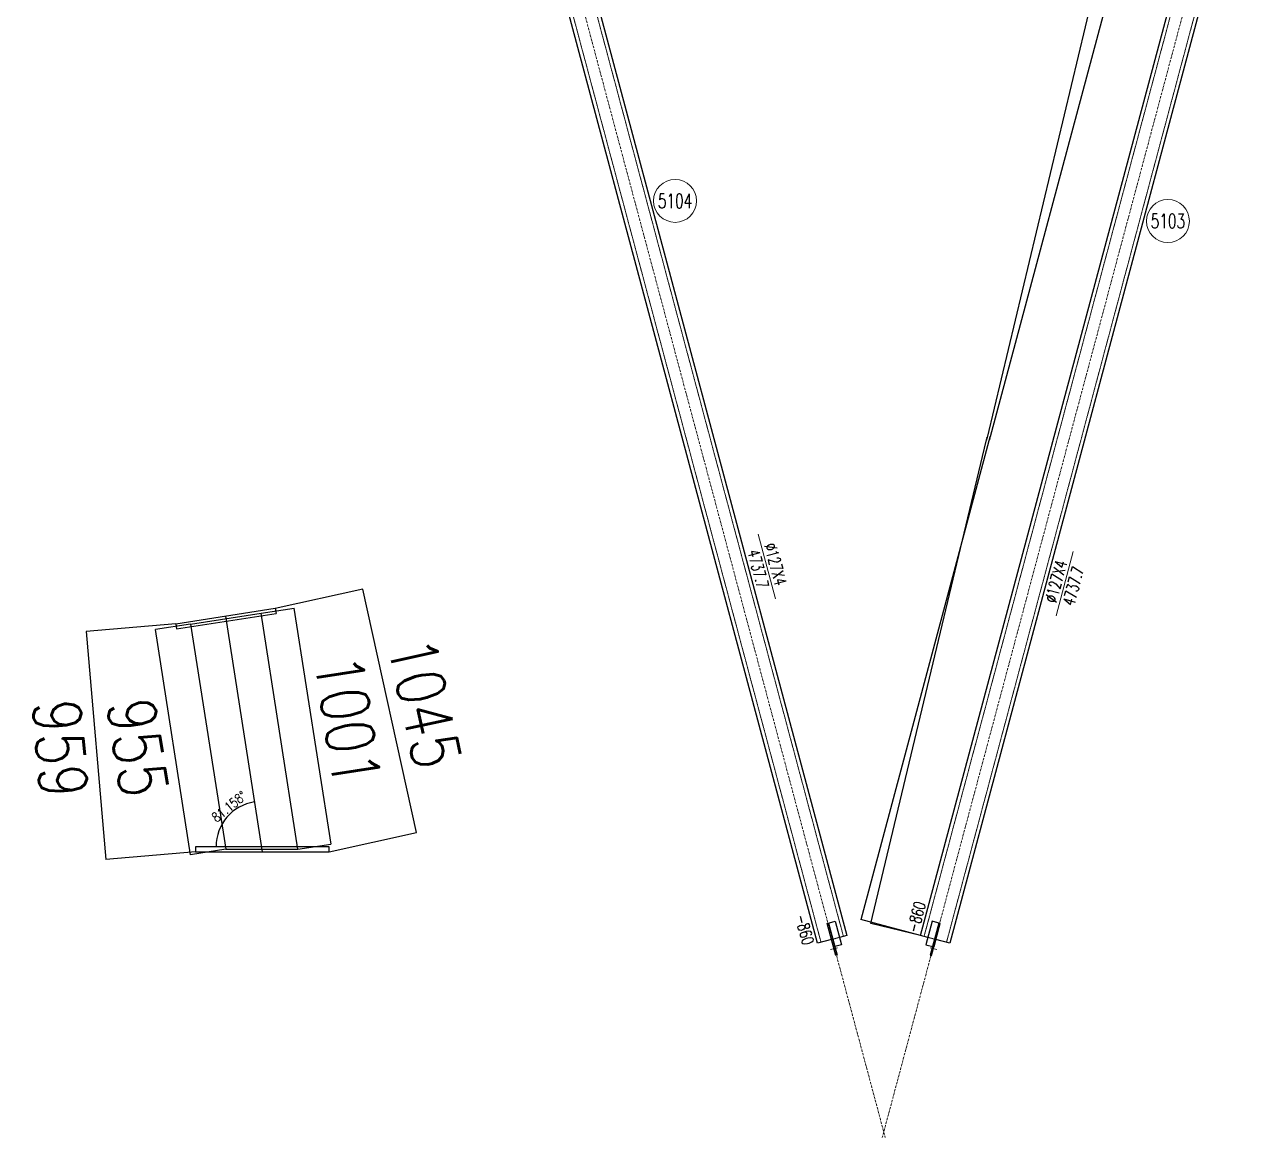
# Model space of a CAD drawing. Extents: x 200306 to 244369, y -126880 to -87343.
# Drawn here: x 236172 to 241270, y -126880 to -122216 of the extents above; entities that cross this region are included whole.
import ezdxf
from ezdxf.enums import TextEntityAlignment as Align

# ---------------------------------------------------------------- set-up
doc = ezdxf.new("R2010")
doc.units = 0
doc.header["$MEASUREMENT"] = 0
doc.linetypes.add('Dash', pattern=[2.75, 2, -0.75])
doc.linetypes.add('DashDot', pattern=[15.6, 9, -3, 0.6, -3])
doc.layers.get('0').update_dxf_attribs({"linetype": 'CONTINUOUS', "lineweight": 25})
doc.layers.get('Defpoints').update_dxf_attribs({"linetype": 'CONTINUOUS'})
doc.styles.add('DimFont', font='simplex.shx', dxfattribs={"width": 0.8, "bigfont": 'gbhzfs.shx'})
doc.styles.get("Standard").update_dxf_attribs({"font": 'simplex.shx', "width": 0.7, "height": 3, "bigfont": 'gbhzfs.shx'})
doc.dimstyles.new('ISO-25', dxfattribs={"dimtxt": 2.5, "dimasz": 2.5, "dimexe": 1.25, "dimexo": 0.625, "dimtad": 2, "dimtxsty": 'Standard', "dimcen": 2.5, "dimadec": 0, "dimazin": 0, "dimtfac": 1, "dimtmove": 0, "dimatfit": 3, "dimfxl": 0, "dimarcsym": 0})
doc.dimstyles.new('ISO-25$0', dxfattribs={"dimtxt": 2, "dimasz": 1.5, "dimexe": 1.25, "dimexo": 0.625, "dimtad": 1, "dimdsep": 46, "dimtxsty": 'Standard', "dimcen": 2.5, "dimclrd": 150, "dimclre": 2, "dimclrt": 6, "dimadec": 0, "dimazin": 0, "dimtfac": 1, "dimtmove": 0, "dimatfit": 0, "dimfxl": 0, "dimarcsym": 0})

# ---------------------------------------------------------------- blocks, each defined once
blk = doc.blocks.new('*D226')
at = {"color": 150, "linetype": 'Continuous', "lineweight": -2}
blk.add_arc((237165.1, -125661.1), 189.9, 98.8963, 179.9457, dxfattribs=at)
at = {"color": 150, "linetype": 'Continuous'}
for points in [[(237135.7, -125473.5), (237135.7, -125473.6), (237135.9, -125473.5)], [(236975.2, -125661), (236975.2, -125661), (236975.2, -125661.1)]]:
    blk.add_solid(points, dxfattribs=at)
at = {"layer": 'Defpoints', "color": 0, "linetype": 'Continuous'}
for p in [(237014.8, -124694.9), (236996, -125574.8), (236888.5, -125661.1), (237448.5, -125661.1), (237168.5, -125683)]:
    blk.add_point(p, dxfattribs=at)
at = {"color": 6, "linetype": 'Continuous', "insert": (237029.5, -125493.1), "char_height": 40, "attachment_point": 5, "rotation": 38.9111, "style": 'DimFont'}
blk.add_mtext('\\A1;81.158°', dxfattribs=at)
blk = doc.blocks.new('*D227')
at = {"color": 2, "linetype": 'Continuous', "lineweight": -2}
for p, q in [((236868.7, -124728.8), (236721.3, -124751.7)), ((237015.4, -125672), (236868, -125694.9))]:
    blk.add_line(p, q, dxfattribs=at)
at = {"color": 150, "linetype": 'Continuous', "lineweight": -2}
blk.add_line((236868.2, -125694.7), (236721.5, -124751.8), dxfattribs=at)
at = {"color": 150, "linetype": 'Continuous'}
for points in [[(236721.5, -124751.8), (236721.5, -124751.8), (236721.5, -124751.6)], [(236868.2, -125694.7), (236868.2, -125694.7), (236868.2, -125694.9)]]:
    blk.add_solid(points, dxfattribs=at)
at = {"layer": 'Defpoints', "color": 0, "linetype": 'Continuous'}
for p in [(236721.5, -124751.6), (236868.7, -124728.7), (237015.5, -125672)]:
    blk.add_point(p, dxfattribs=at)
at = {"color": 6, "linetype": 'Continuous', "insert": (236646.6, -125246.3), "char_height": 200, "attachment_point": 5, "rotation": 278.842, "style": 'DimFont'}
blk.add_mtext('\\A1;955', dxfattribs=at)
blk = doc.blocks.new('*D228')
at = {"color": 2, "linetype": 'Continuous', "lineweight": -2}
for p, q in [((237164.2, -124682.8), (237301.7, -124661.4)), ((237318.1, -125672), (237455.6, -125650.6))]:
    blk.add_line(p, q, dxfattribs=at)
at = {"color": 150, "linetype": 'Continuous', "lineweight": -2}
blk.add_line((237301.5, -124661.6), (237455.4, -125650.5), dxfattribs=at)
at = {"color": 150, "linetype": 'Continuous'}
for points in [[(237301.6, -124661.6), (237301.5, -124661.6), (237301.5, -124661.4)], [(237455.4, -125650.5), (237455.3, -125650.5), (237455.4, -125650.7)]]:
    blk.add_solid(points, dxfattribs=at)
at = {"layer": 'Defpoints', "color": 0, "linetype": 'Continuous'}
for p in [(237164.2, -124682.8), (237455.4, -125650.7), (237318.1, -125672)]:
    blk.add_point(p, dxfattribs=at)
at = {"color": 6, "linetype": 'Continuous', "insert": (237526.7, -125133), "char_height": 200, "attachment_point": 5, "rotation": 278.842, "style": 'DimFont'}
blk.add_mtext('\\A1;1001', dxfattribs=at)
blk = doc.blocks.new('*D229')
at = {"color": 2, "linetype": 'Continuous', "lineweight": -2}
for p, q in [((237223.3, -124662.4), (237589.6, -124581.6)), ((237448.5, -125683), (237814.8, -125602.2))]:
    blk.add_line(p, q, dxfattribs=at)
at = {"color": 150, "linetype": 'Continuous', "lineweight": -2}
blk.add_line((237814.6, -125602), (237589.5, -124581.8), dxfattribs=at)
at = {"color": 150, "linetype": 'Continuous'}
for points in [[(237589.5, -124581.8), (237589.5, -124581.8), (237589.5, -124581.7)], [(237814.6, -125602), (237814.6, -125602), (237814.7, -125602.2)]]:
    blk.add_solid(points, dxfattribs=at)
at = {"layer": 'Defpoints', "color": 0, "linetype": 'Continuous'}
for p in [(237589.5, -124581.7), (237223.3, -124662.5), (237448.5, -125683)]:
    blk.add_point(p, dxfattribs=at)
at = {"color": 6, "linetype": 'Continuous', "insert": (237848.5, -125059.6), "char_height": 200, "attachment_point": 5, "rotation": 282.4437, "style": 'DimFont'}
blk.add_mtext('\\A1;1045', dxfattribs=at)
blk = doc.blocks.new('*D230')
at = {"color": 2, "linetype": 'Continuous', "lineweight": -2}
for p, q in [((236806.2, -124727.3), (236430.6, -124759.6)), ((236888.4, -125683), (236512.8, -125715.3))]:
    blk.add_line(p, q, dxfattribs=at)
at = {"color": 150, "linetype": 'Continuous', "lineweight": -2}
blk.add_line((236430.8, -124759.8), (236512.9, -125715.1), dxfattribs=at)
at = {"color": 150, "linetype": 'Continuous'}
for points in [[(236430.8, -124759.8), (236430.7, -124759.8), (236430.8, -124759.6)], [(236513, -125715.1), (236512.9, -125715.1), (236512.9, -125715.3)]]:
    blk.add_solid(points, dxfattribs=at)
at = {"layer": 'Defpoints', "color": 0, "linetype": 'Continuous'}
for p in [(236806.3, -124727.3), (236512.9, -125715.3), (236888.5, -125683)]:
    blk.add_point(p, dxfattribs=at)
at = {"color": 6, "linetype": 'Continuous', "insert": (236322.4, -125250.3), "char_height": 200, "attachment_point": 5, "rotation": 274.915, "style": 'DimFont'}
blk.add_mtext('\\A1;959', dxfattribs=at)
blk = doc.blocks.new('*D255')
at = {"color": 150, "linetype": 'Continuous', "lineweight": -2}
for p, q in [((240753.7, -121938.3), (240217, -123944.5)), ((239676.3, -125965.9), (240213, -123959.7))]:
    blk.add_line(p, q, dxfattribs=at)
at = {"color": 2, "linetype": 'Continuous', "lineweight": -2}
for p, q in [((240894.9, -121975.9), (240753.5, -121938.1)), ((239926, -126032.9), (239676.1, -125966.1))]:
    blk.add_line(p, q, dxfattribs=at)
at = {"color": 150, "linetype": 'Continuous'}
for points in [[(240753.6, -121938.3), (240753.7, -121938.3), (240753.7, -121938.1)], [(239676.3, -125965.9), (239676.4, -125965.9), (239676.3, -125966.1)]]:
    blk.add_solid(points, dxfattribs=at)
at = {"layer": 'Defpoints', "color": 0, "linetype": 'Continuous'}
for p in [(240753.7, -121938.1), (240895, -121975.9), (239926, -126032.9)]:
    blk.add_point(p, dxfattribs=at)
at = {"color": 6, "linetype": 'Continuous', "insert": (240215, -123952.1), "char_height": 3, "attachment_point": 5, "rotation": 75.0247}
blk.add_mtext('\\A1;4169.5916', dxfattribs=at)
blk = doc.blocks.new('*D256')
at = {"color": 150, "linetype": 'Continuous', "lineweight": -2}
for p, q in [((240686.9, -121926.4), (240204.2, -123947.2)), ((239718, -125983), (240200.6, -123962.2))]:
    blk.add_line(p, q, dxfattribs=at)
at = {"color": 2, "linetype": 'Continuous', "lineweight": -2}
for p, q in [((240894.9, -121975.9), (240686.7, -121926.2)), ((239926, -126032.9), (239717.8, -125983.2))]:
    blk.add_line(p, q, dxfattribs=at)
at = {"color": 150, "linetype": 'Continuous'}
for points in [[(240686.8, -121926.4), (240686.9, -121926.4), (240686.9, -121926.2)], [(239718, -125983), (239718, -125983), (239718, -125983.2)]]:
    blk.add_solid(points, dxfattribs=at)
at = {"layer": 'Defpoints', "color": 0, "linetype": 'Continuous'}
for p in [(240895, -121975.9), (239718, -125983.2), (239926, -126032.9)]:
    blk.add_point(p, dxfattribs=at)
at = {"color": 6, "linetype": 'Continuous', "insert": (240202.4, -123954.7), "char_height": 3, "attachment_point": 5, "rotation": 75.0247}
blk.add_mtext('\\A1;4171.1035', dxfattribs=at)

msp = doc.modelspace()

# ---------------------------------------------------------------- linework, layer by layer
at = {"color": 1, "linetype": 'Dash', "lineweight": 20}
for p, q in [((238284.5006, -121485.07544), (239508.72828, -126061.83838)), ((238378.20621, -121460.01035), (239602.43389, -126036.77328)), ((241164.73005, -121460.01035), (239940.50238, -126036.77328)), ((241258.43566, -121485.07544), (240034.20799, -126061.83838)), ((239586.51504, -126041.03138), (239552.7689, -126050.05805)), ((239990.16736, -126050.05805), (239956.42123, -126041.03138))]:
    msp.add_line(p, q, dxfattribs=at)
at = {"color": 2, "linetype": 'DashDot', "lineweight": 15}
for p, q in [((238328.76938, -121462.88252), (239777.8077, -126880.09782)), ((241214.16689, -121462.88252), (239765.12857, -126880.09782))]:
    msp.add_line(p, q, dxfattribs=at)
at = {"color": 7, "linetype": 'Continuous', "lineweight": 13}
for p, q in [((239245.12492, -124352.68416), (239317.47777, -124623.17457)), ((240565.40365, -124424.2618), (240493.0508, -124694.75221))]:
    msp.add_line(p, q, dxfattribs=at)
at = {"color": 3, "linetype": 'Continuous'}
for p, q in [((236806.26957, -124727.32867), (237223.25451, -124662.46297)), ((236809.65119, -124749.06722), (237226.63613, -124684.20152)), ((236868.72951, -124728.74477), (237164.17619, -124682.78542)), ((237014.76204, -124694.89582), (237168.47224, -125683.01179)), ((237223.25451, -124662.46297), (237226.63613, -124684.20152)), ((236806.26957, -124727.32867), (236809.65119, -124749.06722))]:
    msp.add_line(p, q, dxfattribs=at)
at = {"color": 3, "linetype": 'Continuous', "lineweight": 30}
for p, q in [((237318.05945, -125672.01389), (237164.17619, -124682.78542)), ((236868.72951, -124728.74477), (237015.46339, -125672.01389)), ((237015.46339, -125672.01389), (237318.05945, -125672.01389))]:
    msp.add_line(p, q, dxfattribs=at)
at = {"color": 7, "linetype": 'Continuous', "lineweight": 30}
for points in [[(238395.2808, -121465.79467), (239616.92444, -126032.89724)], [(239926.01182, -126032.89724), (241147.65547, -121465.79467)], [(239494.23772, -126065.71442), (238272.59408, -121498.61186)], [(241270.34219, -121498.61186), (240048.69855, -126065.71442)], [(236888.45299, -125661.1458), (236888.45299, -125683.01389)], [(237448.45299, -125661.1458), (236888.45299, -125661.1458)], [(237448.45299, -125683.01389), (237448.45299, -125661.1458)], [(236888.45299, -125683.01389), (237448.45299, -125683.01389)], [(239534.68069, -125982.43545), (239568.42682, -125973.40878)], [(239568.42682, -125973.40878), (239594.78394, -126071.94457)], [(239974.50944, -125973.40878), (239948.15233, -126071.94457)], [(240008.25558, -125982.43545), (239974.50944, -125973.40878)], [(239534.68069, -125982.43545), (239540.30505, -125980.931)], [(239570.85712, -126117.68066), (239534.68069, -125982.43545)], [(239561.0378, -126080.97124), (239534.68069, -125982.43545)], [(239540.30505, -125980.931), (239576.48147, -126116.17621)], [(240002.63122, -125980.931), (239966.45479, -126116.17621)], [(239972.07915, -126117.68066), (240008.25558, -125982.43545)], [(239981.89847, -126080.97124), (240008.25558, -125982.43545)], [(240008.25558, -125982.43545), (240002.63122, -125980.931)], [(239552.7689, -126050.05805), (239494.23772, -126065.71442)], [(239594.78394, -126071.94457), (239561.0378, -126080.97124)], [(239616.92444, -126032.89724), (239586.51504, -126041.03138)], [(239956.42123, -126041.03138), (239926.01182, -126032.89724)], [(239948.15233, -126071.94457), (239981.89847, -126080.97124)], [(240048.69855, -126065.71442), (239990.16736, -126050.05805)], [(239576.48147, -126116.17621), (239570.85712, -126117.68066)], [(239966.45479, -126116.17621), (239972.07915, -126117.68066)]]:
    msp.add_lwpolyline(points, dxfattribs=at)
at = {"color": 3, "linetype": 'Continuous', "lineweight": 20}
for points in [[(239548.61447, -126092.57559), (239577.59558, -126084.8235)], [(239548.61447, -126092.57559), (239577.59558, -126084.8235)], [(239994.3218, -126092.57559), (239965.34068, -126084.8235)], [(239994.3218, -126092.57559), (239965.34068, -126084.8235)]]:
    msp.add_lwpolyline(points, dxfattribs=at)
at = {"color": 7, "linetype": 'Continuous', "lineweight": 13}
for centre in [(238897.37638, -122955.88164), (240961.45405, -123040.37944)]:
    msp.add_circle(centre, 90, dxfattribs=at)

# ---------------------------------------------------------------- texts
at = {"color": 7, "linetype": 'Continuous', "lineweight": 13, "width": 0.7}
for s, p in [('5104', (238897.37638, -122955.88164)), ('5103', (240961.45405, -123040.37944))]:
    msp.add_text(s, height=60, dxfattribs=at).set_placement(p, align=Align.MIDDLE_CENTER)
for s, rotation, p in [('%%C127X4', 284.97532547, (239317.52774, -124478.23925)), ('4737.7', 284.97532547, (239245.07495, -124497.61948)), ('%%C127X4', 75.02467453, (240493.00083, -124549.81689)), ('4737.7', 75.02467453, (240565.45362, -124569.19712)), ('-860', 75.02467453, (239907.87364, -125955.58452)), ('-860', 284.97532547, (239439.92311, -126007.78193))]:
    msp.add_text(s, height=50, rotation=rotation, dxfattribs=at).set_placement(p, align=Align.MIDDLE_CENTER)

# ---------------------------------------------------------------- dimensions: what is measured, and where the dimension line sits
at = {"color": 3, "linetype": 'Continuous'}
dim = msp.add_linear_dim(base=(240753.71466, -121938.11634), p1=(239926.01182, -126032.89724), p2=(240894.96537, -121975.89917), angle=75.02467453, dimstyle='ISO-25$0', override={"dimtxt": 0.18, "dimasz": 0.18, "dimexe": 0.18, "dimexo": 0.0625, "dimgap": 0.09, "dimtad": 0, "dimtih": 1, "dimtoh": 1, "dimdec": 4, "dimzin": 0, "dimcen": 0.09, "dimtdec": 4, "dimtofl": 0, "dimtolj": 1, "dimtzin": 0}, dxfattribs=at)
dim.commit()
dim.dimension.update_dxf_attribs({"geometry": '*D255', "text_midpoint": (240214.99708, -123952.10663)})
for p1, p2, distance, override, picture, middle in [((240894.96537, -121975.89917), (239926.01182, -126032.89724), -213.90925, {"dimtxt": 0.18, "dimasz": 0.18, "dimexe": 0.18, "dimexo": 0.0625, "dimgap": 0.09, "dimtad": 0, "dimtih": 1, "dimtoh": 1, "dimdec": 4, "dimzin": 0, "dimcen": 0.09, "dimtdec": 4, "dimtofl": 0, "dimtolj": 1, "dimtzin": 0}, '*D256', (240202.43108, -123954.70676)), ((237448.45299, -125683.01389), (237223.25451, -124662.46297), -375.01021, {"dimtxt": 200, "dimasz": 0.18, "dimexe": 0.18, "dimexo": 0.0625, "dimgap": 50, "dimtad": 2, "dimdec": 0, "dimzin": 0, "dimtxsty": 'DimFont', "dimcen": 0.09, "dimtdec": 4, "dimtofl": 0, "dimtolj": 1, "dimtzin": 0}, '*D229', (237848.53056, -125059.6093)), ((237164.17619, -124682.78542), (237318.05945, -125672.01389), 138.97657, {"dimtxt": 200, "dimasz": 0.18, "dimexe": 0.18, "dimexo": 0.0625, "dimgap": 50, "dimtad": 2, "dimdec": 0, "dimzin": 0, "dimtxsty": 'DimFont', "dimcen": 0.09, "dimtdec": 4, "dimtofl": 0, "dimtolj": 1, "dimtzin": 0}, '*D228', (237526.66018, -125132.98101)), ((236806.26957, -124727.32867), (236888.45299, -125683.01389), -376.89943, {"dimtxt": 200, "dimasz": 0.18, "dimexe": 0.18, "dimexo": 0.0625, "dimgap": 50, "dimtad": 2, "dimdec": 0, "dimzin": 0, "dimtxsty": 'DimFont', "dimcen": 0.09, "dimtdec": 4, "dimtofl": 0, "dimtolj": 1, "dimtzin": 0}, '*D230', (236322.39932, -125250.31499)), ((237015.46339, -125672.01389), (236868.72951, -124728.74477), 149.0154, {"dimtxt": 200, "dimasz": 0.18, "dimexe": 0.18, "dimexo": 0.0625, "dimgap": 50, "dimtad": 2, "dimdec": 0, "dimzin": 0, "dimtxsty": 'DimFont', "dimcen": 0.09, "dimtdec": 4, "dimtofl": 0, "dimtolj": 1, "dimtzin": 0}, '*D227', (236646.63455, -125246.34105))]:
    dim = msp.add_aligned_dim(p1=p1, p2=p2, distance=distance, dimstyle='ISO-25$0', override=override, dxfattribs=at)
    dim.commit()
    dim.dimension.update_dxf_attribs({"geometry": picture, "text_midpoint": middle})
dim = msp.add_angular_dim_2l(base=(236995.98174, -125574.79476), line1=((237014.76204, -124694.89582), (237168.47224, -125683.01179)), line2=((237448.45299, -125661.1458), (236888.45299, -125661.1458)), dimstyle='ISO-25', override={"dimtxt": 40, "dimasz": 0.18, "dimexe": 0.18, "dimexo": 0.0625, "dimgap": 5, "dimdec": 0, "dimzin": 0, "dimdsep": 46, "dimtxsty": 'DimFont', "dimcen": 0.09, "dimclrd": 150, "dimclre": 2, "dimclrt": 6, "dimadec": 3, "dimtdec": 4, "dimtofl": 0, "dimatfit": 0, "dimtolj": 1, "dimtzin": 0}, dxfattribs=at)
dim.commit()
dim.dimension.update_dxf_attribs({"geometry": '*D226', "text_midpoint": (237045.81576, -125513.41007), "dimtype": 162})

doc.saveas('drawing.dxf')
